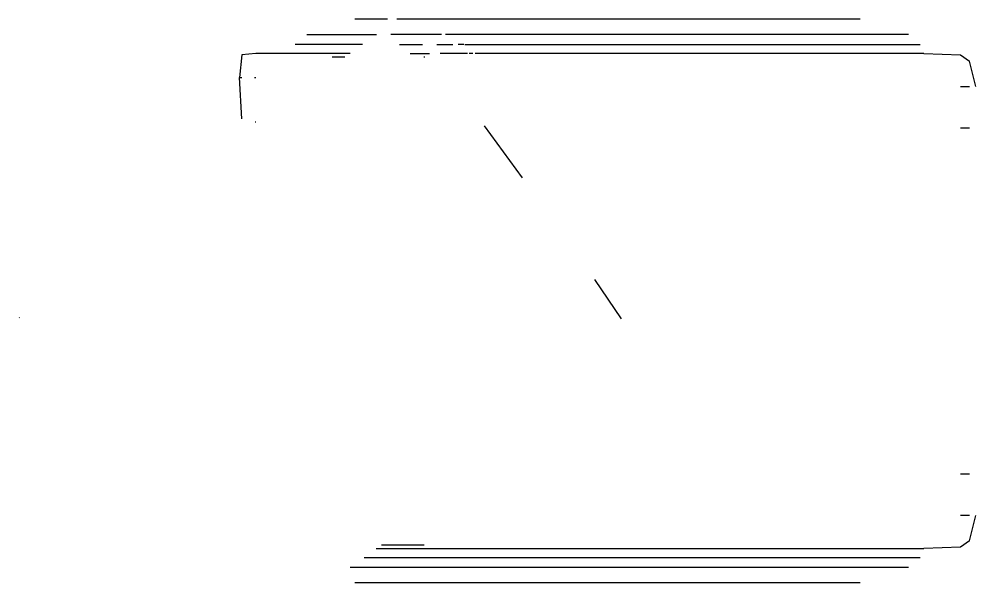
# Model space of a CAD drawing. Header units: millimetres. Extents: x -41292 to 298682, y -22072 to 33155.
# Drawn here: x 26680.6 to 26756, y -11167.5 to -11123.1 of the extents above; entities that cross this region are included whole.
import ezdxf

# ---------------------------------------------------------------- set-up
doc = ezdxf.new("R2010")
doc.units = ezdxf.units.MM

# ---------------------------------------------------------------- blocks, each defined once
blk = doc.blocks.new('rmfnasesx')
for p, q in [((54172.921, 4389.296), (54170.349, 4389.296)), ((54210.149, 4389.296), (54173.655, 4389.296)), ((54166.549, 4388.096), (54172.048, 4388.096)), ((54177.158, 4388.096), (54173.162, 4388.096)), ((54213.949, 4388.096), (54177.468, 4388.096)), ((54170.942, 4387.296), (54165.649, 4387.296)), ((54173.868, 4387.296), (54175.659, 4387.296)), ((54176.802, 4387.296), (54178.048, 4387.296)), ((54178.92, 4387.296), (54178.468, 4387.296)), ((54178.989, 4387.296), (54214.849, 4387.296)), ((54161.449, 4386.496), (54161.249, 4384.696)), ((54162.549, 4386.596), (54161.449, 4386.496)), ((54169.975, 4386.596), (54162.549, 4386.596)), ((54169.56, 4386.296), (54168.549, 4386.296)), ((54174.692, 4386.596), (54176.214, 4386.596)), ((54175.856, 4386.296), (54175.76, 4386.296)), ((54179.214, 4386.596), (54177.051, 4386.596)), ((54179.62, 4386.596), (54179.343, 4386.596)), ((54215.149, 4386.596), (54179.812, 4386.596)), ((54215.149, 4386.596), (54218.049, 4386.496)), ((54218.049, 4386.496), (54218.749, 4385.996)), ((54219.249, 4383.996), (54218.749, 4385.996)), ((54161.435, 4381.431), (54161.249, 4384.696)), ((54161.249, 4384.696), (54161.449, 4384.696)), ((54162.441, 4384.696), (54162.549, 4384.696)), ((54218.049, 4383.996), (54218.749, 4383.996)), ((54162.479, 4381.196), (54162.549, 4381.196)), ((54180.528, 4380.888), (54183.528, 4376.788)), ((54218.749, 4380.696), (54218.049, 4380.696)), ((54191.328, 4365.688), (54189.228, 4368.788)), ((54143.928, 4365.788), (54143.899, 4365.768)), ((54218.049, 4353.496), (54218.749, 4353.496)), ((54218.749, 4350.196), (54218.049, 4350.196)), ((54218.749, 4348.196), (54219.249, 4350.196)), ((54172.44, 4347.896), (54175.793, 4347.896)), ((54218.049, 4347.696), (54215.149, 4347.596)), ((54218.749, 4348.196), (54218.049, 4347.696)), ((54172.029, 4347.596), (54215.149, 4347.596)), ((54171.07, 4346.896), (54214.849, 4346.896)), ((54213.949, 4346.096), (54169.974, 4346.096)), ((54210.149, 4344.896), (54170.349, 4344.896))]:
    blk.add_line(p, q)

msp = doc.modelspace()

# ---------------------------------------------------------------- block references
msp.add_blockref('rmfnasesx', (-27463.272, -15512.431))

doc.saveas('drawing.dxf')
